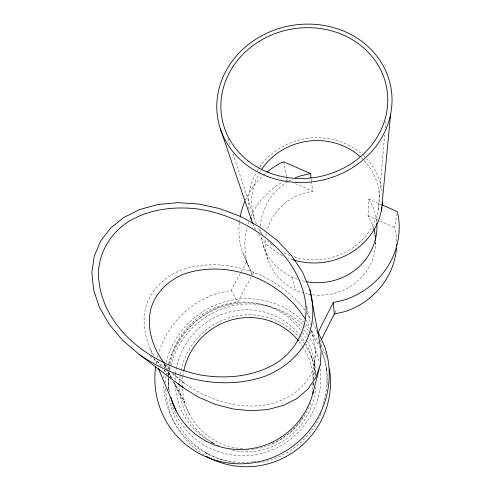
<?xml version="1.0" encoding="UTF-8"?>
<svg xmlns="http://www.w3.org/2000/svg" width="491" height="491" viewBox="0 0 491 491"><rect width="100%" height="100%" fill="white"/><g stroke="black" fill="none" stroke-linecap="round" stroke-linejoin="round"><path stroke-width="0.37" stroke-dasharray="2.46 1.84" d="M373.811 228.671A55.268 52.279 -8.1 0 0 372.43 224.479L368.054 215.764L368.925 199.143L381.286 204.563M313.467 379.617L315.584 349.721L311.576 328.657M313.24 382.716L312.97 386.466L313.246 382.661M313.504 378.966L315.584 349.721M378.273 209.669L384.6 134.902M385.177 128.034L385.76 121.173M375.578 244.727L375.842 241.689M396.697 241.29A76.007 71.913 -8.1 0 0 395.814 231.592L394.721 227.572L396.654 214.407M314.67 362.88C308.636 392.113 277.262 407.021 249.551 406.032C220.428 405.357 193.018 392.192 171.549 372.982M320.341 341.626L321.028 340.281M334.991 312.718L336.654 309.428M168.284 364.598A83.501 81.715 -49.2 0 1 223.608 305.506L237.626 302.278L251.877 275.647M239.307 222.877A80.229 75.485 -8.6 0 0 242.401 251.969L252.233 274.978L254.608 270.535M159.182 351.36A88.312 86.183 -46.6 0 1 216.39 293.704L231.187 290.285L240.903 272.253M241.259 271.584L246.654 261.562L242.401 251.969M285.909 180.51L287.204 179.939L289.954 181.161M311.472 181.639L312.644 191.214L302.843 193.515A55.268 52.279 -8.1 0 0 267 230.531M205.606 452.905L209.319 454.5M295.453 183.597L312.644 191.214M368.054 215.764L394.721 227.572M211.265 442.06L214.236 443.618A69.09 67.611 -49.1 0 1 179.553 386.497M150.062 355.993L165.577 368.262M173.206 373.541L185.874 384.306M169.972 376.505L172.783 378.899M165.357 364.316L170.267 370.079M161.318 366.482L158.458 363.113L156.924 360.48M164.172 369.852L168.935 375.468M304.936 310.036L303.708 308.17C275.156 273.542 225.13 255.124 181.731 269.884C164.792 276.408 150.424 289.954 145.588 307.771C141.568 324.152 146.189 340.729 153.057 355.644M306.568 312.515L311.067 319.346M305.991 320.114L307.679 322.679L310.005 328.344M150.406 349.297L153.855 355.22M163.693 363.782L166.24 368.44M167.701 371.104L171.341 377.763M173.888 382.421L184.812 402.399L174.041 382.25M231.187 290.285L237.626 302.278M164.344 364.119L166.498 368.146M168.652 372.178L171.525 377.548M368.925 199.143L373.547 208.288A58.337 54.882 -8.7 0 1 376.763 222.294M164.27 364.138L166.314 368.207M168.364 372.27L171.089 377.689M172.795 381.077L189.508 414.275M320.918 344.295L325.791 354.938M154.235 358.461L156.298 363.395M246.654 261.562L252.233 274.978M312.982 322.507L316.646 331.394M311.165 331.18L313.203 336.139M227.928 138.45L230.561 146.447M232.961 153.72L254.522 219.133M263.078 245.083L267.773 259.316M311.466 356.141L312.485 360.112M291.918 277.016L295.14 289.751M306.844 306.955L310.76 324.913M283.681 161.791L286.499 176.312M286.64 177.036L287.204 179.939M326.282 368.029L326.932 371.73M311.202 179.43L311.386 180.903M326.098 355.607A83.501 81.715 -49.2 0 1 326.558 356.994M204.078 454.936A83.501 81.715 -49.2 0 1 165.59 388.117M165.608 382.741A83.501 81.715 -49.2 0 1 166.142 375.879M166.24 375.118A83.501 81.715 -49.2 0 1 168.094 365.341M248.182 265.84A76.007 71.913 -8.1 0 1 247.145 227.241M247.961 224.412A76.007 71.913 -8.1 0 1 248.642 222.313M251.11 216.114A76.007 71.913 -8.1 0 1 283.319 181.639M375.652 241.775A55.268 52.279 -8.1 0 1 311.81 294.68M311.079 294.575A55.268 52.279 -8.1 0 1 305.353 293.428M303.954 293.053A55.268 52.279 -8.1 0 1 265.441 239.148M265.791 236.257A55.268 52.279 -8.1 0 1 266.312 233.372M303.671 325.564A80.616 78.891 -49.2 0 1 308.876 331.069M309.348 331.628A80.616 78.891 -49.2 0 1 319.709 347.61M322.096 353.035A80.616 78.891 -49.2 0 1 327.485 386.755M321.335 413.354A80.616 78.891 -49.2 0 1 257.1 462.995M234.336 462.823A80.616 78.891 -49.2 0 1 169.131 396.734M168.438 389.381A80.616 78.891 -49.2 0 1 168.677 378.273M168.996 375.345A80.616 78.891 -49.2 0 1 170.604 366.617M170.782 365.899A80.616 78.891 -49.2 0 1 303.119 325.036M156.163 363.518A88.312 86.183 -46.6 0 1 156.721 360.615M157.372 357.73A88.312 86.183 -46.6 0 1 157.924 355.582M304.801 281.355A58.337 54.882 -8.7 0 1 300.486 280.257M297.558 279.318A58.337 54.882 -8.7 0 1 260.96 236.116M260.555 232.323A58.337 54.882 -8.7 0 1 260.433 229.26M260.494 226.191A58.337 54.882 -8.7 0 1 288.008 181.566M288.647 181.185A58.337 54.882 -8.7 0 1 292.562 179.086M239.381 222.147A80.229 75.485 -8.6 0 1 240.001 217.783M245.402 200.211A80.229 75.485 -8.6 0 1 263.115 175.539M263.667 175.029A80.229 75.485 -8.6 0 1 266.496 172.544M169.469 363.598A74.595 72.791 -46.5 0 1 226.369 304.064A74.595 72.791 -46.5 0 1 302.069 331.934M302.499 332.548A74.595 72.791 -46.5 0 1 305.715 337.599M307.513 340.889A74.595 72.791 -46.5 0 1 315.412 376.155M169.591 392.125A74.595 72.791 -46.5 0 1 168.499 370.312M168.659 368.815A74.595 72.791 -46.5 0 1 169.327 364.34M300.744 338.968A69.09 67.611 -49.1 0 1 303.855 343.056M304.273 343.663A69.09 67.611 -49.1 0 1 315.658 374.645M315.86 386.675A69.09 67.611 -49.1 0 1 230.267 449.811M179.559 382.784A69.09 67.611 -49.1 0 1 180.915 371.024M181.062 370.3A69.09 67.611 -49.1 0 1 230.451 317.45A69.09 67.611 -49.1 0 1 298.835 336.765M299.074 341.411A66.211 64.794 -49.1 0 1 302.168 345.615M302.585 346.241A66.211 64.794 -49.1 0 1 313.105 379.592M313.135 382.649A66.211 64.794 -49.1 0 1 312.307 392.217M302.806 417.356A66.211 64.794 -49.1 0 1 301.179 419.817M300.756 420.419A66.211 64.794 -49.1 0 1 270.431 444.183M242.456 448.645A66.211 64.794 -49.1 0 1 182.443 388.338M182.4 387.589A66.211 64.794 -49.1 0 1 182.762 377.076M182.848 376.333A66.211 64.794 -49.1 0 1 183.56 371.877M303.831 329.848A77.277 75.504 -47.6 0 1 307.378 334.524M307.796 335.132A77.277 75.504 -47.6 0 1 319.285 362.346M320.341 369.042A77.277 75.504 -47.6 0 1 259.119 454.009A77.277 75.504 -47.6 0 1 171.034 401.693M168.714 390.032A77.277 75.504 -47.6 0 1 168.315 376.658M168.358 375.916A77.277 75.504 -47.6 0 1 168.701 372.203M169.1 369.25A77.277 75.504 -47.6 0 1 169.61 366.329M170.07 364.15A77.277 75.504 -47.6 0 1 225.75 305.635A77.277 75.504 -47.6 0 1 301.916 327.614M175.637 373.369A70.845 69.243 -47.9 0 1 225.608 313.062A70.845 69.243 -47.9 0 1 299.436 334.494M299.909 335.077A70.845 69.243 -47.9 0 1 304.303 341.184M305.868 343.749A70.845 69.243 -47.9 0 1 315.062 376.032M310.76 402.749A70.845 69.243 -47.9 0 1 251.865 449.572M248.919 449.86A70.845 69.243 -47.9 0 1 245.954 450.026M219.25 445.668A70.845 69.243 -47.9 0 1 175.183 383.219M175.177 380.175A70.845 69.243 -47.9 0 1 175.557 374.117M305.795 324.183A82.666 80.8 -48 0 1 309.213 328.129M311.055 330.498A82.666 80.8 -48 0 1 319.205 344.013M322.133 351.016A82.666 80.8 -48 0 1 322.071 406.714M256.087 461.387A82.666 80.8 -48 0 1 253.859 461.7M253.117 461.792A82.666 80.8 -48 0 1 163.712 383.907M163.828 377.831A82.666 80.8 -48 0 1 164.049 374.805M164.381 371.81A82.666 80.8 -48 0 1 164.589 370.312M165.093 367.323A82.666 80.8 -48 0 1 166.044 362.867M166.228 362.131A82.666 80.8 -48 0 1 224.178 301.996A82.666 80.8 -48 0 1 303.726 322.028M293.09 259.831A67.138 62.51 -9.5 0 1 288.033 258.033M282.534 255.553A67.138 62.51 -9.5 0 1 257.572 232.992M255.67 229.739A67.138 62.51 -9.5 0 1 253.068 224.313M249.023 209.301A67.138 62.51 -9.5 0 1 256.093 172.752M257.204 170.813A67.138 62.51 -9.5 0 1 259.23 167.634M259.659 167.014A67.138 62.51 -9.5 0 1 362.996 155.082M363.555 155.598A67.138 62.51 -9.5 0 1 382.348 193.706M364.126 160.526A63.94 59.528 -9.5 0 1 367.949 233.072A63.94 59.528 -9.5 0 1 293.802 256.768M290.199 255.51A63.94 59.528 -9.5 0 1 282.03 251.717M273.935 246.365A63.94 59.528 -9.5 0 1 272.787 245.451M272.229 244.984A63.94 59.528 -9.5 0 1 268.276 241.351M262.354 234.385A63.94 59.528 -9.5 0 1 258.02 227.364M256.394 223.982A63.94 59.528 -9.5 0 1 258.849 173.98M259.211 173.335A63.94 59.528 -9.5 0 1 260.746 170.764M361.462 157.838A63.94 59.528 -9.5 0 1 363.61 159.974"/><path stroke-width="0.74" d="M320.236 364.69L321.182 350.654L309.901 289.745L302.524 272.045L291.323 255.271L276.801 240.062L259.586 226.94L240.357 216.353L219.851 208.644L198.818 204.029L178 202.636L158.114 204.477L139.837 209.473L123.8 217.445L110.561 228.125L100.587 241.161L94.272 256.118L91.878 272.493L93.56 289.715L99.335 307.163L109.07 324.189L122.48 340.134L139.106 354.342L182.891 387.516L198.395 397.109L215.34 404.375L233.047 408.997L250.791 410.752L267.834 409.543L283.46 405.4L297.012 398.502L307.931 389.13L315.774 377.702L320.236 364.69L312.767 393.714M381.476 210.209L390.621 114.176M321.366 339.606L334.328 314.031L333.297 302.499L344.437 299.946A80.229 75.485 -8.6 0 0 398.244 215.702L397.084 211.486L381.973 204.864M318.536 334.445L318.137 332.303L333.297 302.499M311.024 177.957L310.484 173.538L300.148 175.974A58.337 54.882 -8.7 0 0 295.275 177.834M334.328 314.031L344.866 311.619A76.007 71.913 -8.1 0 0 396.495 248.035M310.484 173.538L283.681 161.791L279.594 163.583A80.229 75.485 -8.6 0 0 267.073 172.065M139.106 354.342C175.054 379.727 222.877 390.94 265.238 376.174C282.257 369.287 297.258 357.657 306.157 341.38C313.853 325.22 314.596 306.881 309.901 289.745M178.399 383.686L182.891 387.516M164.375 363.162C152.805 348.119 146.379 328.326 150.719 309.447C155.242 292.685 168.744 279.938 184.671 273.8C228.653 259.039 280.944 279.845 305.15 318.831M318.137 332.303L324.576 346.321A88.312 86.183 -46.6 0 1 250.257 463.197A88.312 86.183 -46.6 0 1 155.708 366.427M158.366 368.33L176.054 410.629M220.379 128.875L251.502 220.146M329.479 369.183A83.501 81.715 -49.2 0 1 294.428 451.407A83.501 81.715 -49.2 0 1 205.993 456.071M373.811 228.671A55.268 52.279 -8.1 0 1 375.621 240.289M396.691 244.297A76.007 71.913 -8.1 0 1 396.636 245.788M240.13 217.059A80.229 75.485 -8.6 0 1 244.806 201.568M376.818 223.018A58.337 54.882 -8.7 0 1 306.218 281.638M313.497 390.861A74.595 72.791 -46.5 0 1 243.29 449.443A74.595 72.791 -46.5 0 1 170.831 397.262M183.714 371.141A66.211 64.794 -49.1 0 1 232.378 319.727A66.211 64.794 -49.1 0 1 298.608 340.834M382.495 201.961A67.138 62.51 -9.5 0 1 382.262 204.986M381.98 207.239A67.138 62.51 -9.5 0 1 293.09 259.831M252.779 223.626A67.138 62.51 -9.5 0 1 250.643 217.317M261.568 169.499A63.94 59.528 -9.5 0 1 360.351 156.807M306.034 306.568C307.108 328.86 295.65 350.236 277.176 362.542C254.755 376.56 227.29 379.255 201.598 375.149C152.087 365.948 99.802 327.878 98.384 273.524C98.955 252.46 110.733 233.053 128.323 221.723C149.387 208.939 174.802 205.999 198.904 209.129C248.679 216.905 300.811 253.043 306.034 306.568M268.872 172.654A83.746 75.098 -11.1 0 0 387.454 93.615A83.746 75.098 -11.1 0 0 256.621 43.036A83.746 75.098 -11.1 0 0 268.872 172.654M267.3 176.392A87.938 78.855 -11.1 0 0 391.695 93.241A87.938 78.855 -11.1 0 0 254.221 40.305A87.938 78.855 -11.1 0 0 267.3 176.392"/></g></svg>
